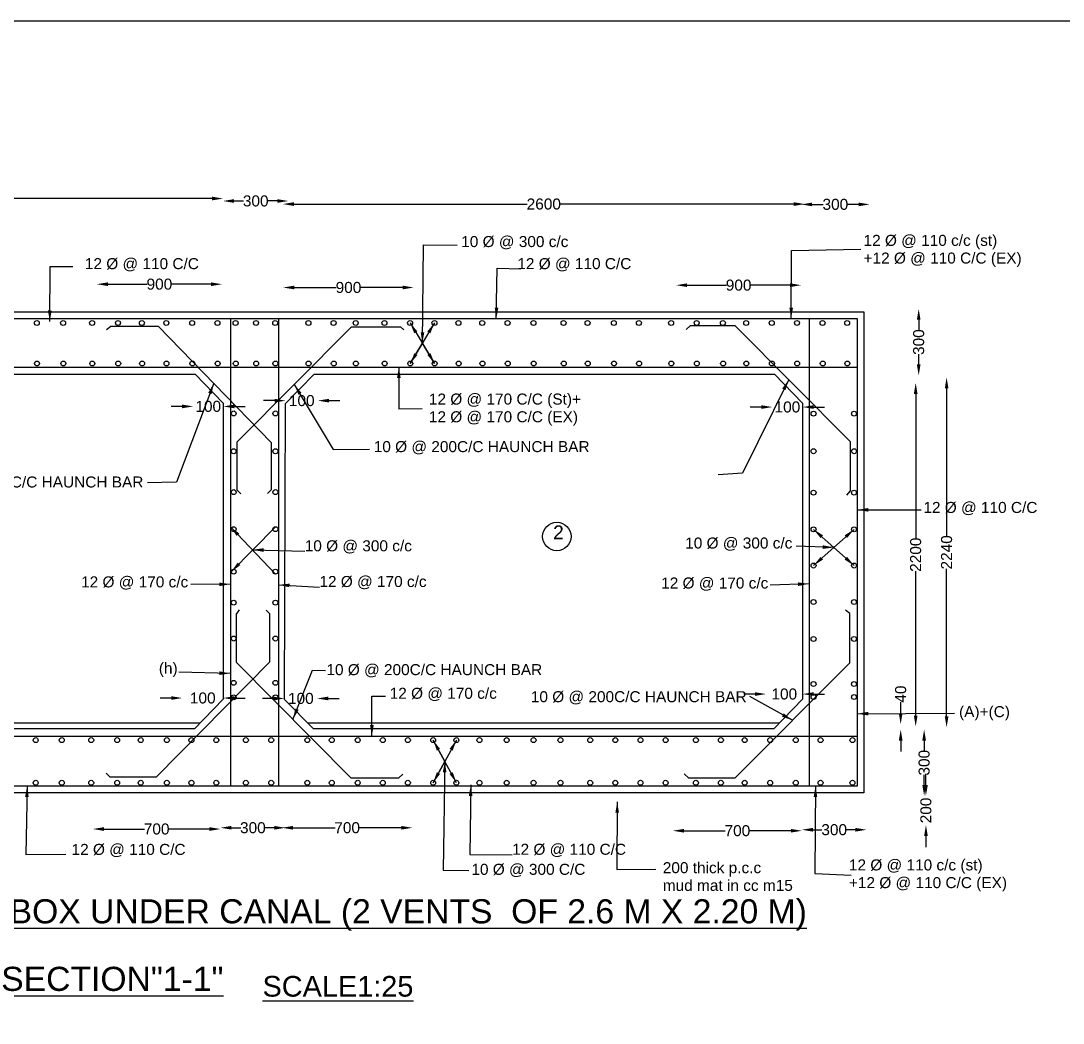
# Model space of a CAD drawing. Header units: millimetres. Extents: x 1711621 to 1731971, y 45609180 to 45623736.
# Drawn here: x 1717462 to 1725027, y 45616458 to 45623736 of the extents above; entities that cross this region are included whole.
import ezdxf

# ---------------------------------------------------------------- set-up
doc = ezdxf.new("R2010")
doc.units = ezdxf.units.MM
doc.header["$MEASUREMENT"] = 0
for name, color, linetype in [('DIMENSIONS', 7, 'Continuous'), ('DRAWING', 2, 'Continuous'), ('TEXT', 7, 'Continuous')]:
    doc.layers.add(name, color=color, linetype=linetype)
doc.styles.get("Standard").update_dxf_attribs({"font": 'arial.ttf', "height": 80})
doc.dimstyles.get("Standard").update_dxf_attribs({"dimtxt": 80, "dimasz": 80, "dimexe": 0.18, "dimexo": 0.0625, "dimgap": 0.09, "dimtad": 0, "dimdec": 0, "dimzin": 0, "dimdsep": 46, "dimtxsty": 'Standard', "dimcen": 0.09, "dimse1": 1, "dimse2": 1, "dimadec": 0, "dimazin": 0, "dimtfac": 1, "dimtdec": 0, "dimtofl": 0, "dimtmove": 0, "dimatfit": 3, "dimfxl": 1, "dimtolj": 1, "dimtzin": 0, "dimarcsym": 0})

# ---------------------------------------------------------------- blocks, each defined once
blk = doc.blocks.new('*D55')
at = {"layer": 'Defpoints', "color": 0, "transparency": 16777216}
for p in [(1718929.9, 45622445.3), (1715204.5, 45622360), (1718929.9, 45622359)]:
    blk.add_point(p, dxfattribs=at)
at = {"layer": 'DIMENSIONS', "color": 0, "lineweight": -2, "transparency": 16777216}
for p, q in [((1715284.5, 45622445.3), (1716947.1, 45622445.3)), ((1718849.9, 45622445.3), (1717187.2, 45622445.3))]:
    blk.add_line(p, q, dxfattribs=at)
at = {"layer": 'DIMENSIONS', "color": 0, "transparency": 16777216}
for points in [[(1715284.5, 45622458.7), (1715284.5, 45622432), (1715204.5, 45622445.3)], [(1718849.9, 45622458.7), (1718849.9, 45622432), (1718929.9, 45622445.3)]]:
    blk.add_solid(points, dxfattribs=at)
at = {"layer": 'DIMENSIONS', "color": 0, "transparency": 16777216, "insert": (1717067.2, 45622445.3), "char_height": 80, "attachment_point": 5}
blk.add_mtext('\\A1;2600', dxfattribs=at)
blk = doc.blocks.new('*D56')
at = {"layer": 'Defpoints', "color": 0, "transparency": 16777216}
for p in [(1718929.9, 45622445.3), (1719403.7, 45622427.5), (1719403.7, 45622427.5)]:
    blk.add_point(p, dxfattribs=at)
at = {"layer": 'DIMENSIONS', "color": 0, "lineweight": -2, "transparency": 16777216}
for p, q in [((1719009.9, 45622427.5), (1719078.5, 45622427.5)), ((1719323.7, 45622427.5), (1719255.1, 45622427.5))]:
    blk.add_line(p, q, dxfattribs=at)
at = {"layer": 'DIMENSIONS', "color": 0, "transparency": 16777216}
for points in [[(1719009.9, 45622440.8), (1719009.9, 45622414.2), (1718929.9, 45622427.5)], [(1719323.7, 45622440.8), (1719323.7, 45622414.2), (1719403.7, 45622427.5)]]:
    blk.add_solid(points, dxfattribs=at)
at = {"layer": 'DIMENSIONS', "color": 0, "transparency": 16777216, "insert": (1719166.8, 45622427.5), "char_height": 80, "attachment_point": 5}
blk.add_mtext('\\A1;300', dxfattribs=at)
blk = doc.blocks.new('*D57')
at = {"layer": 'Defpoints', "color": 0, "transparency": 16777216}
for p in [(1723152.1, 45622445.9), (1719363.7, 45622420.8), (1723152.1, 45622405.1)]:
    blk.add_point(p, dxfattribs=at)
at = {"layer": 'DIMENSIONS', "color": 0, "lineweight": -2, "transparency": 16777216}
for p, q in [((1719443.7, 45622405.1), (1721137.8, 45622405.1)), ((1723072.1, 45622405.1), (1721378, 45622405.1))]:
    blk.add_line(p, q, dxfattribs=at)
at = {"layer": 'DIMENSIONS', "color": 0, "transparency": 16777216}
for points in [[(1719443.7, 45622418.4), (1719443.7, 45622391.7), (1719363.7, 45622405.1)], [(1723072.1, 45622418.4), (1723072.1, 45622391.7), (1723152.1, 45622405.1)]]:
    blk.add_solid(points, dxfattribs=at)
at = {"layer": 'DIMENSIONS', "color": 0, "transparency": 16777216, "insert": (1721257.9, 45622405.1), "char_height": 80, "attachment_point": 5}
blk.add_mtext('\\A1;2600', dxfattribs=at)
blk = doc.blocks.new('*D58')
at = {"layer": 'Defpoints', "color": 0, "transparency": 16777216}
for p in [(1723125.6, 45622400.6), (1723622.4, 45622405), (1723622.4, 45622402.8)]:
    blk.add_point(p, dxfattribs=at)
at = {"layer": 'DIMENSIONS', "color": 0, "lineweight": -2, "transparency": 16777216}
for p, q in [((1723205.6, 45622402.8), (1723285.7, 45622402.8)), ((1723542.4, 45622402.8), (1723462.3, 45622402.8))]:
    blk.add_line(p, q, dxfattribs=at)
at = {"layer": 'DIMENSIONS', "color": 0, "transparency": 16777216}
for points in [[(1723205.6, 45622416.1), (1723205.6, 45622389.4), (1723125.6, 45622402.8)], [(1723542.4, 45622416.1), (1723542.4, 45622389.4), (1723622.4, 45622402.8)]]:
    blk.add_solid(points, dxfattribs=at)
at = {"layer": 'DIMENSIONS', "color": 0, "transparency": 16777216, "insert": (1723374, 45622402.8), "char_height": 80, "attachment_point": 5}
blk.add_mtext('\\A1;300', dxfattribs=at)
blk = doc.blocks.new('*D59')
at = {"layer": 'Defpoints', "color": 0, "transparency": 16777216}
for p in [(1722218, 45621809.9), (1723125.9, 45621816.1), (1723125.9, 45621798.4)]:
    blk.add_point(p, dxfattribs=at)
at = {"layer": 'DIMENSIONS', "color": 0, "lineweight": -2, "transparency": 16777216}
for p, q in [((1722298, 45621816.1), (1722583.6, 45621816.1)), ((1723045.9, 45621816.1), (1722760.2, 45621816.1))]:
    blk.add_line(p, q, dxfattribs=at)
at = {"layer": 'DIMENSIONS', "color": 0, "transparency": 16777216}
for points in [[(1722298, 45621829.5), (1722298, 45621802.8), (1722218, 45621816.1)], [(1723045.9, 45621829.5), (1723045.9, 45621802.8), (1723125.9, 45621816.1)]]:
    blk.add_solid(points, dxfattribs=at)
at = {"layer": 'DIMENSIONS', "color": 0, "transparency": 16777216, "insert": (1722671.9, 45621816.1), "char_height": 80, "attachment_point": 5}
blk.add_mtext('\\A1;900', dxfattribs=at)
blk = doc.blocks.new('*D60')
at = {"layer": 'Defpoints', "color": 0, "transparency": 16777216}
for p in [(1723978.8, 45621645.1), (1723978.8, 45621160.5), (1723978.8, 45621160.5)]:
    blk.add_point(p, dxfattribs=at)
at = {"layer": 'DIMENSIONS', "color": 0, "lineweight": -2, "transparency": 16777216}
for p, q in [((1723978.8, 45621565.1), (1723978.8, 45621491.1)), ((1723978.8, 45621240.5), (1723978.8, 45621314.5))]:
    blk.add_line(p, q, dxfattribs=at)
at = {"layer": 'DIMENSIONS', "color": 0, "transparency": 16777216}
for points in [[(1723965.5, 45621565.1), (1723992.2, 45621565.1), (1723978.8, 45621645.1)], [(1723965.5, 45621240.5), (1723992.2, 45621240.5), (1723978.8, 45621160.5)]]:
    blk.add_solid(points, dxfattribs=at)
at = {"layer": 'DIMENSIONS', "color": 0, "transparency": 16777216, "insert": (1723978.8, 45621402.8), "char_height": 80, "attachment_point": 5, "rotation": 90}
blk.add_mtext('\\A1;300', dxfattribs=at)
blk = doc.blocks.new('*D61')
at = {"layer": 'Defpoints', "color": 0, "transparency": 16777216}
for p in [(1724141.8, 45621146.4), (1724121.8, 45618606), (1724181.5, 45618606)]:
    blk.add_point(p, dxfattribs=at)
at = {"layer": 'DIMENSIONS', "color": 0, "lineweight": -2, "transparency": 16777216}
for p, q in [((1724181.5, 45621066.4), (1724181.5, 45619996.3)), ((1724181.5, 45618686), (1724181.5, 45619756.1))]:
    blk.add_line(p, q, dxfattribs=at)
at = {"layer": 'DIMENSIONS', "color": 0, "transparency": 16777216}
for points in [[(1724168.2, 45621066.4), (1724194.8, 45621066.4), (1724181.5, 45621146.4)], [(1724168.2, 45618686), (1724194.8, 45618686), (1724181.5, 45618606)]]:
    blk.add_solid(points, dxfattribs=at)
at = {"layer": 'DIMENSIONS', "color": 0, "transparency": 16777216, "insert": (1724181.5, 45619876.2), "char_height": 80, "attachment_point": 5, "rotation": 90}
blk.add_mtext('\\A1;2240', dxfattribs=at)
blk = doc.blocks.new('*D62')
at = {"layer": 'Defpoints', "color": 0, "transparency": 16777216}
for p in [(1723978.7, 45618590.1), (1724002.5, 45618107.7), (1724018.4, 45618107.7)]:
    blk.add_point(p, dxfattribs=at)
at = {"layer": 'DIMENSIONS', "color": 0, "lineweight": -2, "transparency": 16777216}
for p, q in [((1724018.4, 45618510.1), (1724018.4, 45618437.2)), ((1724018.4, 45618187.7), (1724018.4, 45618260.6))]:
    blk.add_line(p, q, dxfattribs=at)
at = {"layer": 'DIMENSIONS', "color": 0, "transparency": 16777216}
for points in [[(1724005, 45618510.1), (1724031.7, 45618510.1), (1724018.4, 45618590.1)], [(1724005, 45618187.7), (1724031.7, 45618187.7), (1724018.4, 45618107.7)]]:
    blk.add_solid(points, dxfattribs=at)
at = {"layer": 'DIMENSIONS', "color": 0, "transparency": 16777216, "insert": (1724018.4, 45618348.9), "char_height": 80, "attachment_point": 5, "rotation": 90}
blk.add_mtext('\\A1;300', dxfattribs=at)
blk = doc.blocks.new('*D63')
at = {"layer": 'Defpoints', "color": 0, "transparency": 16777216}
for p in [(1724018.4, 45618107.7), (1724017.6, 45617896.5), (1724031.3, 45617896.5)]:
    blk.add_point(p, dxfattribs=at)
at = {"layer": 'DIMENSIONS', "color": 0, "lineweight": -2, "transparency": 16777216}
for p, q in [((1724031.3, 45618187.7), (1724031.3, 45618267.7)), ((1724031.3, 45617816.5), (1724031.3, 45617736.5))]:
    blk.add_line(p, q, dxfattribs=at)
at = {"layer": 'DIMENSIONS', "color": 0, "transparency": 16777216}
for points in [[(1724018, 45618187.7), (1724044.7, 45618187.7), (1724031.3, 45618107.7)], [(1724018, 45617816.5), (1724044.7, 45617816.5), (1724031.3, 45617896.5)]]:
    blk.add_solid(points, dxfattribs=at)
at = {"layer": 'DIMENSIONS', "color": 0, "transparency": 16777216, "insert": (1724031.3, 45618002.1), "char_height": 80, "attachment_point": 5, "rotation": 90}
blk.add_mtext('\\A1;200', dxfattribs=at)
blk = doc.blocks.new('*D64')
at = {"layer": 'Defpoints', "color": 0, "transparency": 16777216}
for p in [(1723848, 45618628.2), (1724018.4, 45618590.1), (1724024.7, 45618628.2)]:
    blk.add_point(p, dxfattribs=at)
at = {"layer": 'DIMENSIONS', "color": 0, "lineweight": -2, "transparency": 16777216}
for p, q in [((1723848, 45618708.2), (1723848, 45618788.2)), ((1723848, 45618510.1), (1723848, 45618430.1))]:
    blk.add_line(p, q, dxfattribs=at)
at = {"layer": 'DIMENSIONS', "color": 0, "transparency": 16777216}
for points in [[(1723834.7, 45618708.2), (1723861.3, 45618708.2), (1723848, 45618628.2)], [(1723834.7, 45618510.1), (1723861.3, 45618510.1), (1723848, 45618590.1)]]:
    blk.add_solid(points, dxfattribs=at)
at = {"layer": 'DIMENSIONS', "color": 0, "transparency": 16777216, "insert": (1723848, 45618847), "char_height": 80, "attachment_point": 5, "rotation": 90}
blk.add_mtext('\\A1;40', dxfattribs=at)
blk = doc.blocks.new('*D65')
at = {"layer": 'Defpoints', "color": 0, "transparency": 16777216}
for p in [(1723957, 45621106.7), (1723989.7, 45621106.7), (1723985.2, 45618611.6)]:
    blk.add_point(p, dxfattribs=at)
at = {"layer": 'DIMENSIONS', "color": 0, "lineweight": -2, "transparency": 16777216}
for p, q in [((1723957, 45621026.7), (1723957, 45619979.3)), ((1723957, 45618691.6), (1723957, 45619739.1))]:
    blk.add_line(p, q, dxfattribs=at)
at = {"layer": 'DIMENSIONS', "color": 0, "transparency": 16777216}
for points in [[(1723943.7, 45621026.7), (1723970.4, 45621026.7), (1723957, 45621106.7)], [(1723943.7, 45618691.6), (1723970.4, 45618691.6), (1723957, 45618611.6)]]:
    blk.add_solid(points, dxfattribs=at)
at = {"layer": 'DIMENSIONS', "color": 0, "transparency": 16777216, "insert": (1723957, 45619859.2), "char_height": 80, "attachment_point": 5, "rotation": 90}
blk.add_mtext('\\A1;2200', dxfattribs=at)
blk = doc.blocks.new('*D66')
at = {"layer": 'Defpoints', "color": 0, "transparency": 16777216}
for p in [(1723131, 45617866), (1723599.7, 45617866), (1723599.7, 45617862.2)]:
    blk.add_point(p, dxfattribs=at)
at = {"layer": 'DIMENSIONS', "color": 0, "lineweight": -2, "transparency": 16777216}
for p, q in [((1723211, 45617862.2), (1723277, 45617862.2)), ((1723519.7, 45617862.2), (1723453.7, 45617862.2))]:
    blk.add_line(p, q, dxfattribs=at)
at = {"layer": 'DIMENSIONS', "color": 0, "transparency": 16777216}
for points in [[(1723211, 45617875.5), (1723211, 45617848.9), (1723131, 45617862.2)], [(1723519.7, 45617875.5), (1723519.7, 45617848.9), (1723599.7, 45617862.2)]]:
    blk.add_solid(points, dxfattribs=at)
at = {"layer": 'DIMENSIONS', "color": 0, "transparency": 16777216, "insert": (1723365.4, 45617862.2), "char_height": 80, "attachment_point": 5}
blk.add_mtext('\\A1;300', dxfattribs=at)
blk = doc.blocks.new('*D67')
at = {"layer": 'Defpoints', "color": 0, "transparency": 16777216}
for p in [(1722194.9, 45617862.5), (1722194.9, 45617854.9), (1723131, 45617862.2)]:
    blk.add_point(p, dxfattribs=at)
at = {"layer": 'DIMENSIONS', "color": 0, "lineweight": -2, "transparency": 16777216}
for p, q in [((1722274.9, 45617854.9), (1722574.9, 45617854.9)), ((1723051, 45617854.9), (1722750.9, 45617854.9))]:
    blk.add_line(p, q, dxfattribs=at)
at = {"layer": 'DIMENSIONS', "color": 0, "transparency": 16777216}
for points in [[(1722274.9, 45617868.2), (1722274.9, 45617841.5), (1722194.9, 45617854.9)], [(1723051, 45617868.2), (1723051, 45617841.5), (1723131, 45617854.9)]]:
    blk.add_solid(points, dxfattribs=at)
at = {"layer": 'DIMENSIONS', "color": 0, "transparency": 16777216, "insert": (1722662.9, 45617854.9), "char_height": 80, "attachment_point": 5}
blk.add_mtext('\\A1;700', dxfattribs=at)
blk = doc.blocks.new('*D68')
at = {"layer": 'Defpoints', "color": 0, "transparency": 16777216}
for p in [(1722870.6, 45618847.3), (1722870.6, 45618818.8), (1723136, 45618809.9)]:
    blk.add_point(p, dxfattribs=at)
at = {"layer": 'DIMENSIONS', "color": 0, "lineweight": -2, "transparency": 16777216}
for p, q in [((1722790.6, 45618847.3), (1722710.6, 45618847.3)), ((1723216, 45618847.3), (1723296, 45618847.3))]:
    blk.add_line(p, q, dxfattribs=at)
at = {"layer": 'DIMENSIONS', "color": 0, "transparency": 16777216}
for points in [[(1722790.6, 45618860.7), (1722790.6, 45618834), (1722870.6, 45618847.3)], [(1723216, 45618860.7), (1723216, 45618834), (1723136, 45618847.3)]]:
    blk.add_solid(points, dxfattribs=at)
at = {"layer": 'DIMENSIONS', "color": 0, "transparency": 16777216, "insert": (1723003.3, 45618847.3), "char_height": 80, "attachment_point": 5}
blk.add_mtext('\\A1;100', dxfattribs=at)
blk = doc.blocks.new('*D69')
at = {"layer": 'Defpoints', "color": 0, "transparency": 16777216}
for p in [(1722916.1, 45620931.3), (1722916.1, 45620931.3), (1723136, 45620923.7)]:
    blk.add_point(p, dxfattribs=at)
at = {"layer": 'DIMENSIONS', "color": 0, "lineweight": -2, "transparency": 16777216}
for p, q in [((1722836.1, 45620931.3), (1722756.1, 45620931.3)), ((1723216, 45620931.3), (1723296, 45620931.3))]:
    blk.add_line(p, q, dxfattribs=at)
at = {"layer": 'DIMENSIONS', "color": 0, "transparency": 16777216}
for points in [[(1722836.1, 45620944.6), (1722836.1, 45620917.9), (1722916.1, 45620931.3)], [(1723216, 45620944.6), (1723216, 45620917.9), (1723136, 45620931.3)]]:
    blk.add_solid(points, dxfattribs=at)
at = {"layer": 'DIMENSIONS', "color": 0, "transparency": 16777216, "insert": (1723026, 45620931.3), "char_height": 80, "attachment_point": 5}
blk.add_mtext('\\A1;100', dxfattribs=at)
blk = doc.blocks.new('*D70')
at = {"layer": 'Defpoints', "color": 0, "transparency": 16777216}
for p in [(1719383.7, 45620977.8), (1719383.7, 45620926.8), (1719618.2, 45620925.9)]:
    blk.add_point(p, dxfattribs=at)
at = {"layer": 'DIMENSIONS', "color": 0, "lineweight": -2, "transparency": 16777216}
for p, q in [((1719303.7, 45620977.8), (1719223.7, 45620977.8)), ((1719698.2, 45620977.8), (1719778.2, 45620977.8))]:
    blk.add_line(p, q, dxfattribs=at)
at = {"layer": 'DIMENSIONS', "color": 0, "transparency": 16777216}
for points in [[(1719303.7, 45620991.1), (1719303.7, 45620964.4), (1719383.7, 45620977.8)], [(1719698.2, 45620991.1), (1719698.2, 45620964.4), (1719618.2, 45620977.8)]]:
    blk.add_solid(points, dxfattribs=at)
at = {"layer": 'DIMENSIONS', "color": 0, "transparency": 16777216, "insert": (1719501, 45620977.8), "char_height": 80, "attachment_point": 5}
blk.add_mtext('\\A1;100', dxfattribs=at)
blk = doc.blocks.new('*D71')
at = {"layer": 'Defpoints', "color": 0, "transparency": 16777216}
for p in [(1719613, 45618820.5), (1719613, 45618815.2), (1719376, 45618807.1)]:
    blk.add_point(p, dxfattribs=at)
at = {"layer": 'DIMENSIONS', "color": 0, "lineweight": -2, "transparency": 16777216}
for p, q in [((1719296, 45618815.2), (1719216, 45618815.2)), ((1719693, 45618815.2), (1719773, 45618815.2))]:
    blk.add_line(p, q, dxfattribs=at)
at = {"layer": 'DIMENSIONS', "color": 0, "transparency": 16777216}
for points in [[(1719296, 45618828.5), (1719296, 45618801.9), (1719376, 45618815.2)], [(1719693, 45618828.5), (1719693, 45618801.9), (1719613, 45618815.2)]]:
    blk.add_solid(points, dxfattribs=at)
at = {"layer": 'DIMENSIONS', "color": 0, "transparency": 16777216, "insert": (1719494.5, 45618815.2), "char_height": 80, "attachment_point": 5}
blk.add_mtext('\\A1;100', dxfattribs=at)
blk = doc.blocks.new('*D72')
at = {"layer": 'Defpoints', "color": 0, "transparency": 16777216}
for p in [(1718633.6, 45618818.5), (1718633.6, 45618818.5), (1718931.5, 45618815.2)]:
    blk.add_point(p, dxfattribs=at)
at = {"layer": 'DIMENSIONS', "color": 0, "lineweight": -2, "transparency": 16777216}
for p, q in [((1718553.6, 45618818.5), (1718473.6, 45618818.5)), ((1719011.5, 45618818.5), (1719091.5, 45618818.5))]:
    blk.add_line(p, q, dxfattribs=at)
at = {"layer": 'DIMENSIONS', "color": 0, "transparency": 16777216}
for points in [[(1718553.6, 45618831.9), (1718553.6, 45618805.2), (1718633.6, 45618818.5)], [(1719011.5, 45618831.9), (1719011.5, 45618805.2), (1718931.5, 45618818.5)]]:
    blk.add_solid(points, dxfattribs=at)
at = {"layer": 'DIMENSIONS', "color": 0, "transparency": 16777216, "insert": (1718782.6, 45618818.5), "char_height": 80, "attachment_point": 5}
blk.add_mtext('\\A1;100', dxfattribs=at)
blk = doc.blocks.new('*D73')
at = {"layer": 'Defpoints', "color": 0, "transparency": 16777216}
for p in [(1718712.9, 45620935.8), (1718712.9, 45620935.8), (1718931.5, 45620935.8)]:
    blk.add_point(p, dxfattribs=at)
at = {"layer": 'DIMENSIONS', "color": 0, "lineweight": -2, "transparency": 16777216}
for p, q in [((1718632.9, 45620935.8), (1718552.9, 45620935.8)), ((1719011.5, 45620935.8), (1719091.5, 45620935.8))]:
    blk.add_line(p, q, dxfattribs=at)
at = {"layer": 'DIMENSIONS', "color": 0, "transparency": 16777216}
for points in [[(1718632.9, 45620949.1), (1718632.9, 45620922.4), (1718712.9, 45620935.8)], [(1719011.5, 45620949.1), (1719011.5, 45620922.4), (1718931.5, 45620935.8)]]:
    blk.add_solid(points, dxfattribs=at)
at = {"layer": 'DIMENSIONS', "color": 0, "transparency": 16777216, "insert": (1718822.2, 45620935.8), "char_height": 80, "attachment_point": 5}
blk.add_mtext('\\A1;100', dxfattribs=at)
blk = doc.blocks.new('*D74')
at = {"layer": 'Defpoints', "color": 0, "transparency": 16777216}
for p in [(1719367.1, 45621799.2), (1719367.1, 45621796.3), (1720313.2, 45621810.9)]:
    blk.add_point(p, dxfattribs=at)
at = {"layer": 'DIMENSIONS', "color": 0, "lineweight": -2, "transparency": 16777216}
for p, q in [((1719447.1, 45621799.2), (1719751.8, 45621799.2)), ((1720233.2, 45621799.2), (1719928.5, 45621799.2))]:
    blk.add_line(p, q, dxfattribs=at)
at = {"layer": 'DIMENSIONS', "color": 0, "transparency": 16777216}
for points in [[(1719447.1, 45621812.6), (1719447.1, 45621785.9), (1719367.1, 45621799.2)], [(1720233.2, 45621812.6), (1720233.2, 45621785.9), (1720313.2, 45621799.2)]]:
    blk.add_solid(points, dxfattribs=at)
at = {"layer": 'DIMENSIONS', "color": 0, "transparency": 16777216, "insert": (1719840.2, 45621799.2), "char_height": 80, "attachment_point": 5}
blk.add_mtext('\\A1;900', dxfattribs=at)
blk = doc.blocks.new('*D75')
at = {"layer": 'Defpoints', "color": 0, "transparency": 16777216}
for p in [(1718013.7, 45621823.3), (1718013.7, 45621804.6), (1718922.1, 45621814)]:
    blk.add_point(p, dxfattribs=at)
at = {"layer": 'DIMENSIONS', "color": 0, "lineweight": -2, "transparency": 16777216}
for p, q in [((1718093.7, 45621823.3), (1718379.6, 45621823.3)), ((1718842.1, 45621823.3), (1718556.2, 45621823.3))]:
    blk.add_line(p, q, dxfattribs=at)
at = {"layer": 'DIMENSIONS', "color": 0, "transparency": 16777216}
for points in [[(1718093.7, 45621836.7), (1718093.7, 45621810), (1718013.7, 45621823.3)], [(1718842.1, 45621836.7), (1718842.1, 45621810), (1718922.1, 45621823.3)]]:
    blk.add_solid(points, dxfattribs=at)
at = {"layer": 'DIMENSIONS', "color": 0, "transparency": 16777216, "insert": (1718467.9, 45621823.3), "char_height": 80, "attachment_point": 5}
blk.add_mtext('\\A1;900', dxfattribs=at)
blk = doc.blocks.new('*D87')
at = {"layer": 'Defpoints', "color": 0, "transparency": 16777216}
for p in [(1717984.8, 45617870), (1718911, 45617867.3), (1718911, 45617867.3)]:
    blk.add_point(p, dxfattribs=at)
at = {"layer": 'DIMENSIONS', "color": 0, "lineweight": -2, "transparency": 16777216}
for p, q in [((1718064.8, 45617867.3), (1718359.9, 45617867.3)), ((1718831, 45617867.3), (1718535.9, 45617867.3))]:
    blk.add_line(p, q, dxfattribs=at)
at = {"layer": 'DIMENSIONS', "color": 0, "transparency": 16777216}
for points in [[(1718064.8, 45617880.7), (1718064.8, 45617854), (1717984.8, 45617867.3)], [(1718831, 45617880.7), (1718831, 45617854), (1718911, 45617867.3)]]:
    blk.add_solid(points, dxfattribs=at)
at = {"layer": 'DIMENSIONS', "color": 0, "transparency": 16777216, "insert": (1718447.9, 45617867.3), "char_height": 80, "attachment_point": 5}
blk.add_mtext('\\A1;700', dxfattribs=at)
blk = doc.blocks.new('*D88')
at = {"layer": 'Defpoints', "color": 0, "transparency": 16777216}
for p in [(1718911, 45617867.3), (1719381.4, 45617876.5), (1719381.4, 45617864.3)]:
    blk.add_point(p, dxfattribs=at)
at = {"layer": 'DIMENSIONS', "color": 0, "lineweight": -2, "transparency": 16777216}
for p, q in [((1718991, 45617876.5), (1719057.9, 45617876.5)), ((1719301.4, 45617876.5), (1719234.5, 45617876.5))]:
    blk.add_line(p, q, dxfattribs=at)
at = {"layer": 'DIMENSIONS', "color": 0, "transparency": 16777216}
for points in [[(1718991, 45617889.9), (1718991, 45617863.2), (1718911, 45617876.5)], [(1719301.4, 45617889.9), (1719301.4, 45617863.2), (1719381.4, 45617876.5)]]:
    blk.add_solid(points, dxfattribs=at)
at = {"layer": 'DIMENSIONS', "color": 0, "transparency": 16777216, "insert": (1719146.2, 45617876.5), "char_height": 80, "attachment_point": 5}
blk.add_mtext('\\A1;300', dxfattribs=at)
blk = doc.blocks.new('*D89')
at = {"layer": 'Defpoints', "color": 0, "transparency": 16777216}
for p in [(1719357.4, 45617880.5), (1720303.6, 45617876.5), (1720303.6, 45617870.4)]:
    blk.add_point(p, dxfattribs=at)
at = {"layer": 'DIMENSIONS', "color": 0, "lineweight": -2, "transparency": 16777216}
for p, q in [((1719437.4, 45617876.5), (1719742.5, 45617876.5)), ((1720223.6, 45617876.5), (1719918.5, 45617876.5))]:
    blk.add_line(p, q, dxfattribs=at)
at = {"layer": 'DIMENSIONS', "color": 0, "transparency": 16777216}
for points in [[(1719437.4, 45617889.9), (1719437.4, 45617863.2), (1719357.4, 45617876.5)], [(1720223.6, 45617889.9), (1720223.6, 45617863.2), (1720303.6, 45617876.5)]]:
    blk.add_solid(points, dxfattribs=at)
at = {"layer": 'DIMENSIONS', "color": 0, "transparency": 16777216, "insert": (1719830.5, 45617876.5), "char_height": 80, "attachment_point": 5}
blk.add_mtext('\\A1;700', dxfattribs=at)

msp = doc.modelspace()

# ---------------------------------------------------------------- linework, layer by layer
at = {"layer": 'DIMENSIONS', "color": 0}
msp.add_lwpolyline([(1731914.9, 45609179.9), (1711621.4, 45609179.9), (1711621.4, 45623735.6), (1731914.9, 45623735.6)], close=True, dxfattribs=at)
msp.add_circle((1721352.4, 45619991.4), 103.2, dxfattribs=at)
at = {"layer": 'DRAWING', "color": 0}
for points in [[(1714724.7, 45621622.2), (1723580.9, 45621622.2), (1723580.9, 45618130.3), (1714724.7, 45618130.3)], [(1714773.4, 45621573.5), (1723532.2, 45621573.5), (1723532.2, 45618179.1), (1714773.4, 45618179.1)]]:
    msp.add_lwpolyline(points, close=True, dxfattribs=at)
for points in [[(1718982.8, 45621573.5), (1718982.8, 45618179.1)], [(1719332.2, 45621573.5), (1719332.2, 45618179.1)], [(1723182.9, 45621573.5), (1723182.9, 45618179.1)], [(1718084.3, 45621493.3), (1718115.6, 45621519.7), (1718460, 45621519.7), (1719279.5, 45620673.5), (1719279.5, 45620329.4), (1719252.9, 45620302.8)], [(1719059.1, 45620300.1), (1719031.6, 45620328), (1719031.6, 45620677.8), (1719862.4, 45621514.4), (1720218.4, 45621514.4), (1720240.8, 45621491.3)], [(1723456.6, 45620292.4), (1723483.9, 45620323.7), (1723483.9, 45620678.4), (1722647.5, 45621521.3), (1722320, 45621521.3), (1722291, 45621493.5)], [(1714773.4, 45621221.8), (1723532.2, 45621221.8)], [(1715179.4, 45620958.1), (1715387.7, 45621170.3), (1718727.9, 45621170.3), (1718931.5, 45620960.5), (1718931.5, 45618809.9), (1718723.5, 45618595.5), (1715382.5, 45618595.5), (1715171.6, 45618807.1), (1715179.4, 45620958.1)], [(1719383.9, 45620958.1), (1719592.1, 45621170.3), (1722932.3, 45621170.3), (1723136, 45620960.5), (1723136, 45618809.9), (1722927.9, 45618595.5), (1719587, 45618595.5), (1719376, 45618807.1), (1719383.9, 45620958.1)], [(1718081.6, 45618272), (1718107.3, 45618245.3), (1718446.3, 45618245.3), (1719269, 45619081.6), (1719269, 45619429.1), (1719243.6, 45619456.6)], [(1719047.7, 45619459.5), (1719024.6, 45619428.6), (1719024.6, 45619078.8), (1719857.7, 45618239.5), (1720206.4, 45618239.5), (1720233.9, 45618266.2)], [(1722276.5, 45618268.8), (1722307.7, 45618238.7), (1722645.9, 45618238.7), (1723479.2, 45619074.5), (1723479.2, 45619431.5), (1723448.4, 45619455.6)], [(1715340.3, 45618637.8), (1718764.5, 45618637.8)], [(1719544.8, 45618637.8), (1722969, 45618637.8)], [(1714773.4, 45618542.2), (1723532.2, 45618542.2)]]:
    msp.add_lwpolyline(points, dxfattribs=at)
for centre in [(1717578.2, 45621542), (1717768.9, 45621542), (1717979.2, 45621542), (1718167.6, 45621542), (1718340.7, 45621542), (1718517.8, 45621542), (1718705.8, 45621542), (1718889.1, 45621542), (1719020.8, 45621542), (1719168.7, 45621542), (1719308.4, 45621542), (1719549.3, 45621542), (1719732.1, 45621542), (1719892.7, 45621542), (1720101.1, 45621542), (1720287.4, 45621542), (1720464, 45621542), (1720638.4, 45621542), (1720810.9, 45621542), (1720994.9, 45621542), (1721182.7, 45621542), (1721401.2, 45621542), (1721575.6, 45621542), (1721765.9, 45621542), (1721947.9, 45621542), (1722181.7, 45621542), (1722367.2, 45621542), (1722557.7, 45621542), (1722726.5, 45621542), (1722912.2, 45621542), (1723095.5, 45621542), (1723281.2, 45621542), (1723459.6, 45621542), (1717579.7, 45621247.6), (1717770.3, 45621247.6), (1717980.6, 45621247.6), (1718169, 45621247.6), (1718342.1, 45621247.6), (1718519.2, 45621247.6), (1718707.2, 45621247.6), (1718890.5, 45621247.6), (1719022.2, 45621247.6), (1719170.2, 45621247.6), (1719309.8, 45621247.6), (1719550.7, 45621247.6), (1719733.5, 45621247.6), (1719894.1, 45621247.6), (1720102.6, 45621247.6), (1720288.8, 45621247.6), (1720465.4, 45621247.6), (1720639.8, 45621247.6), (1720812.3, 45621247.6), (1720996.3, 45621247.6), (1721184.1, 45621247.6), (1721402.6, 45621247.6), (1721577, 45621247.6), (1721767.3, 45621247.6), (1721949.3, 45621247.6), (1722183.1, 45621247.6), (1722368.6, 45621247.6), (1722559.1, 45621247.6), (1722727.9, 45621247.6), (1722913.6, 45621247.6), (1723096.9, 45621247.6), (1723282.6, 45621247.6), (1723461, 45621247.6), (1719007, 45620884.9), (1719309.7, 45620884.9), (1723215.7, 45620883.4), (1723509.7, 45620883.4), (1719007, 45620610.3), (1719309.7, 45620610.3), (1723215.7, 45620610.4), (1723509.7, 45620610.4), (1719007, 45620313.6), (1719309.7, 45620313.6), (1723215.7, 45620310.1), (1723509.7, 45620310.1), (1719007, 45620044.5), (1719309.7, 45620044.5), (1723215.7, 45620043.3), (1723509.7, 45620043.3), (1723215.7, 45619780.4), (1723509.7, 45619780.4), (1719007, 45619736.1), (1719309.7, 45619736.1), (1719007, 45619511), (1719309.7, 45619511), (1723215.7, 45619515.4), (1723509.7, 45619515.4), (1719007, 45619250.3), (1719309.7, 45619250.3), (1723215.7, 45619247.5), (1723509.7, 45619247.5), (1719007, 45618928.9), (1719309.7, 45618928.9), (1723215.7, 45618920), (1723509.7, 45618920), (1719007, 45618823.4), (1719309.7, 45618823.4), (1723215.7, 45618826), (1723509.7, 45618826), (1717570.1, 45618513.1), (1717758.9, 45618513.1), (1717972.9, 45618513.1), (1718161.3, 45618513.1), (1718332.2, 45618513.1), (1718522.3, 45618513.1), (1718700.1, 45618513.1), (1718880.6, 45618513.1), (1719095.5, 45618513.1), (1719279.3, 45618513.1), (1719541.4, 45618513.1), (1719718.7, 45618513.1), (1719907.2, 45618513.1), (1720089.1, 45618513.1), (1720271.4, 45618513.1), (1720454.9, 45618513.1), (1720623.4, 45618513.1), (1720790.6, 45618513.1), (1720988, 45618513.1), (1721183.6, 45618513.1), (1721378.4, 45618513.1), (1721594.7, 45618513.1), (1721776.9, 45618513.1), (1721959.7, 45618513.1), (1722142, 45618513.1), (1722362, 45618513.1), (1722543, 45618513.1), (1722715.9, 45618513.1), (1722900.7, 45618513.1), (1723086.8, 45618513.1), (1723266.6, 45618513.1), (1723497.9, 45618513.1), (1717570.1, 45618203.2), (1717758.9, 45618203.2), (1717972.9, 45618203.2), (1718161.3, 45618203.2), (1718332.2, 45618203.2), (1718522.3, 45618203.2), (1718700.1, 45618203.2), (1718880.6, 45618203.2), (1719095.5, 45618203.2), (1719279.3, 45618203.2), (1719541.4, 45618203.2), (1719718.7, 45618203.2), (1719907.2, 45618203.2), (1720089.1, 45618203.2), (1720271.4, 45618203.2), (1720454.9, 45618203.2), (1720623.4, 45618203.2), (1720790.6, 45618203.2), (1720988, 45618203.2), (1721183.6, 45618203.2), (1721378.4, 45618203.2), (1721594.7, 45618203.2), (1721776.9, 45618203.2), (1721959.7, 45618203.2), (1722142, 45618203.2), (1722362, 45618203.2), (1722543, 45618203.2), (1722715.9, 45618203.2), (1722900.7, 45618203.2), (1723086.8, 45618203.2), (1723266.6, 45618203.2), (1723497.9, 45618203.2)]:
    msp.add_circle(centre, 17.9, dxfattribs=at)

# ---------------------------------------------------------------- texts
at = {"layer": 'DIMENSIONS', "color": 0}
msp.add_text('2', height=100, dxfattribs=at).set_placement((1721325.1, 45619971.5))
at = {"layer": 'TEXT', "color": 0}
for s, height, p in [('10 Ø @ 300 c/c', 80, (1720658.4, 45622093)), ('12 Ø @ 110 c/c (st)', 80, (1723578.6, 45622101.6)), ('12 Ø @ 110 C/C', 80, (1717926.9, 45621932.6)), ('12 Ø @ 110 C/C', 80, (1721065.7, 45621932.7)), ('+12 Ø @ 110 C/C (EX)', 80, (1723578.6, 45621973.1)), ('12 Ø @ 170 C/C (St)+', 80, (1720423.8, 45620949.2)), ('12 Ø @ 170 C/C (EX)', 80, (1720423.8, 45620820.7)), ('10 Ø @ 200C/C HAUNCH BAR', 80, (1720023.6, 45620604.1)), ('10 Ø @ 200C/C HAUNCH BAR', 80, (1716785.2, 45620347.2)), ('12 Ø @ 110 C/C', 80, (1724012.9, 45620162.3)), ('10 Ø @ 300 c/c', 80, (1719522.6, 45619883.8)), ('10 Ø @ 300 c/c', 80, (1722284.1, 45619904)), ('12 Ø @ 170 c/c', 80, (1717899.5, 45619621.9)), ('12 Ø @ 170 c/c', 80, (1719629.2, 45619624.6)), ('12 Ø @ 170 c/c', 80, (1722109.7, 45619613.7)), ('(h)', 80, (1718463.6, 45618995.2)), ('10 Ø @ 200C/C HAUNCH BAR', 80, (1719680, 45618984.6)), ('12 Ø @ 170 c/c', 80, (1720139.2, 45618813)), ('10 Ø @ 200C/C HAUNCH BAR', 80, (1721163.8, 45618788.3)), ('(A)+(C)', 80, (1724271.7, 45618679.7)), ('12 Ø @ 110 C/C', 80, (1717830.2, 45617679.3)), ('12 Ø @ 110 C/C', 80, (1721027.2, 45617680.3)), ('10 Ø @ 300 C/C', 80, (1720732.1, 45617534.7)), ('200 thick p.c.c', 80, (1722121.4, 45617546.7)), ('12 Ø @ 110 c/c (st)', 80, (1723472.4, 45617566.7)), ('+12 Ø @ 110 C/C (EX)', 80, (1723472.4, 45617438.2)), ('mud mat in cc m15', 80, (1722121.4, 45617418.2)), ('%%UR.C.C DETAILS OF BOX UNDER CANAL (2 VENTS  OF 2.6 M X 2.20 M)', 175, (1715153.2, 45617182.4)), ('%%USECTION"1-1"', 175, (1717319.6, 45616692)), ('%%USCALE1:25', 150, (1719216.3, 45616650.5))]:
    msp.add_text(s, height=height, dxfattribs=at).set_placement(p)

# ---------------------------------------------------------------- dimensions: what is measured, and where the dimension line sits
at = {"layer": 'DIMENSIONS', "color": 0}
for base, p1, p2, text, picture, middle in [((1718929.9, 45622445.3), (1715204.5, 45622360), (1718929.9, 45622359), '2600', '*D55', (1717067.2, 45622445.3)), ((1719403.7, 45622427.5), (1718929.9, 45622445.3), (1719403.7, 45622427.5), '300', '*D56', (1719166.8, 45622427.5)), ((1723152.1, 45622405.1), (1719363.7, 45622420.8), (1723152.1, 45622445.9), '2600', '*D57', (1721257.9, 45622405.1)), ((1723622.4, 45622402.8), (1723125.6, 45622400.6), (1723622.4, 45622405), '300', '*D58', (1723374, 45622402.8)), ((1718013.7, 45621823.3), (1718922.1, 45621814), (1718013.7, 45621804.6), '900', '*D75', (1718467.9, 45621823.3)), ((1719367.1, 45621799.2), (1720313.2, 45621810.9), (1719367.1, 45621796.3), '900', '*D74', (1719840.2, 45621799.2)), ((1723125.9, 45621816.1), (1722218, 45621809.9), (1723125.9, 45621798.4), '900', '*D59', (1722671.9, 45621816.1)), ((1719383.7, 45620977.8), (1719618.2, 45620925.9), (1719383.7, 45620926.8), '100', '*D70', (1719501, 45620977.8)), ((1718712.9, 45620935.8), (1718931.5, 45620935.8), (1718712.9, 45620935.8), '100', '*D73', (1718822.2, 45620935.8)), ((1722916.1, 45620931.3), (1723136, 45620923.7), (1722916.1, 45620931.3), '100', '*D69', (1723026, 45620931.3)), ((1722870.6, 45618847.3), (1723136, 45618809.9), (1722870.6, 45618818.8), '100', '*D68', (1723003.3, 45618847.3)), ((1718633.6, 45618818.5), (1718931.5, 45618815.2), (1718633.6, 45618818.5), '100', '*D72', (1718782.6, 45618818.5)), ((1719613, 45618815.2), (1719376, 45618807.1), (1719613, 45618820.5), '100', '*D71', (1719494.5, 45618815.2)), ((1718911, 45617867.3), (1717984.8, 45617870), (1718911, 45617867.3), '700', '*D87', (1718447.9, 45617867.3)), ((1719381.4, 45617876.5), (1718911, 45617867.3), (1719381.4, 45617864.3), '300', '*D88', (1719146.2, 45617876.5)), ((1720303.6, 45617876.5), (1719357.4, 45617880.5), (1720303.6, 45617870.4), '700', '*D89', (1719830.5, 45617876.5)), ((1722194.9, 45617854.9), (1723131, 45617862.2), (1722194.9, 45617862.5), '700', '*D67', (1722662.9, 45617854.9)), ((1723599.7, 45617862.2), (1723131, 45617866), (1723599.7, 45617866), '300', '*D66', (1723365.4, 45617862.2))]:
    dim = msp.add_linear_dim(base=base, p1=p1, p2=p2, text=text, dimstyle='Standard', dxfattribs=at)
    dim.commit()
    dim.dimension.update_dxf_attribs({"geometry": picture, "text_midpoint": middle})
for base, p1, p2, text, picture, middle in [((1723978.8, 45621160.5), (1723978.8, 45621645.1), (1723978.8, 45621160.5), '300', '*D60', (1723978.8, 45621402.8)), ((1723957, 45621106.7), (1723985.2, 45618611.6), (1723989.7, 45621106.7), '2200', '*D65', (1723957, 45619859.2)), ((1724181.5, 45618606), (1724141.8, 45621146.4), (1724121.8, 45618606), '2240', '*D61', (1724181.5, 45619876.2)), ((1723848, 45618628.2), (1724018.4, 45618590.1), (1724024.7, 45618628.2), '40', '*D64', (1723848, 45618847)), ((1724018.4, 45618107.7), (1723978.7, 45618590.1), (1724002.5, 45618107.7), '300', '*D62', (1724018.4, 45618348.9)), ((1724031.3, 45617896.5), (1724018.4, 45618107.7), (1724017.6, 45617896.5), '200', '*D63', (1724031.3, 45618002.1))]:
    dim = msp.add_linear_dim(base=base, p1=p1, p2=p2, angle=90, text=text, dimstyle='Standard', dxfattribs=at)
    dim.commit()
    dim.dimension.update_dxf_attribs({"geometry": picture, "text_midpoint": middle})

# ---------------------------------------------------------------- leaders
for points in [[(1720376.4, 45621394.8), (1720384.1, 45622109.8), (1720630.2, 45622106.7)], [(1723053.2, 45621573.5), (1723055.2, 45622069.2), (1723559, 45622078.1)], [(1717672.1, 45621552.4), (1717674.4, 45621952.8), (1717839.3, 45621952.8)], [(1720913.1, 45621573.5), (1720920.3, 45621939.4), (1721090.4, 45621935.9)], [(1720205.8, 45621221.8), (1720205.8, 45620917.5), (1720375.8, 45620921.9)], [(1718862.3, 45621104.3), (1718593, 45620386.8), (1718381.5, 45620380.8)], [(1719447, 45621096.1), (1719729.2, 45620622.2), (1719991.8, 45620624.4)], [(1723035.1, 45621130.7), (1722700.9, 45620451.3), (1722523.9, 45620438.2)], [(1723532.2, 45620185.1), (1723995.6, 45620184.1)], [(1718982.8, 45620062.5), (1719309.7, 45619718.2)], [(1718989.1, 45619735.3), (1719309.7, 45620062.5)], [(1719143.8, 45619895.3), (1719522.6, 45619883.8)], [(1723362.7, 45619911.9), (1723089.8, 45619920.7)], [(1718982.8, 45619644.7), (1718695.2, 45619642.6)], [(1719332.2, 45619640.3), (1719629.2, 45619624.6)], [(1723182.9, 45619647.7), (1722900.6, 45619638.9)], [(1718982.8, 45618997.2), (1718609.8, 45619006.5)], [(1719437.1, 45618663.2), (1719578.7, 45619020.9), (1719673.9, 45619018.1)], [(1720010.1, 45618542.2), (1720009.5, 45618832.1), (1720109.1, 45618831.9)], [(1723062.5, 45618656.6), (1722753.3, 45618830.4)], [(1723532.2, 45618704.6), (1724238.1, 45618709.1)], [(1720539.2, 45618358.2), (1720526.4, 45617568.6), (1720714.8, 45617567)], [(1717507.7, 45618179.1), (1717497.3, 45617682.6), (1717788.8, 45617684.7)], [(1720727.9, 45618187.1), (1720721.5, 45617682.6), (1721027.2, 45617680.3)], [(1723230, 45618179.1), (1723225.8, 45617544), (1723487.9, 45617531.9)], [(1721791, 45618065.1), (1721788, 45617573.8), (1722070.7, 45617575.8)]]:
    msp.add_leader(points, dimstyle='Standard', override={"dimgap": 0.09, "dimtad": 0}, dxfattribs=at)
at = {"layer": 'DRAWING', "color": 0}
for points in [[(1720287.4, 45621542), (1720465.4, 45621247.6)], [(1720464, 45621542), (1720288.8, 45621247.6)], [(1720288.8, 45621247.6), (1720376.4, 45621394.8)], [(1720465.4, 45621247.6), (1720376.4, 45621394.8)], [(1723509.7, 45620043.3), (1723215.7, 45619780.4)], [(1723215.7, 45620043.3), (1723509.7, 45619780.4)], [(1723215.7, 45619780.4), (1723362.7, 45619911.9)], [(1723509.7, 45619780.4), (1723362.7, 45619911.9)], [(1720623.4, 45618513.1), (1720454.9, 45618203.2)], [(1720623.4, 45618203.2), (1720454.9, 45618513.1)], [(1720454.9, 45618513.1), (1720539.2, 45618358.2)], [(1720454.9, 45618203.2), (1720539.2, 45618358.2)]]:
    msp.add_leader(points, dimstyle='Standard', override={"dimgap": 0.09, "dimtad": 0}, dxfattribs=at)

doc.saveas('drawing.dxf')
